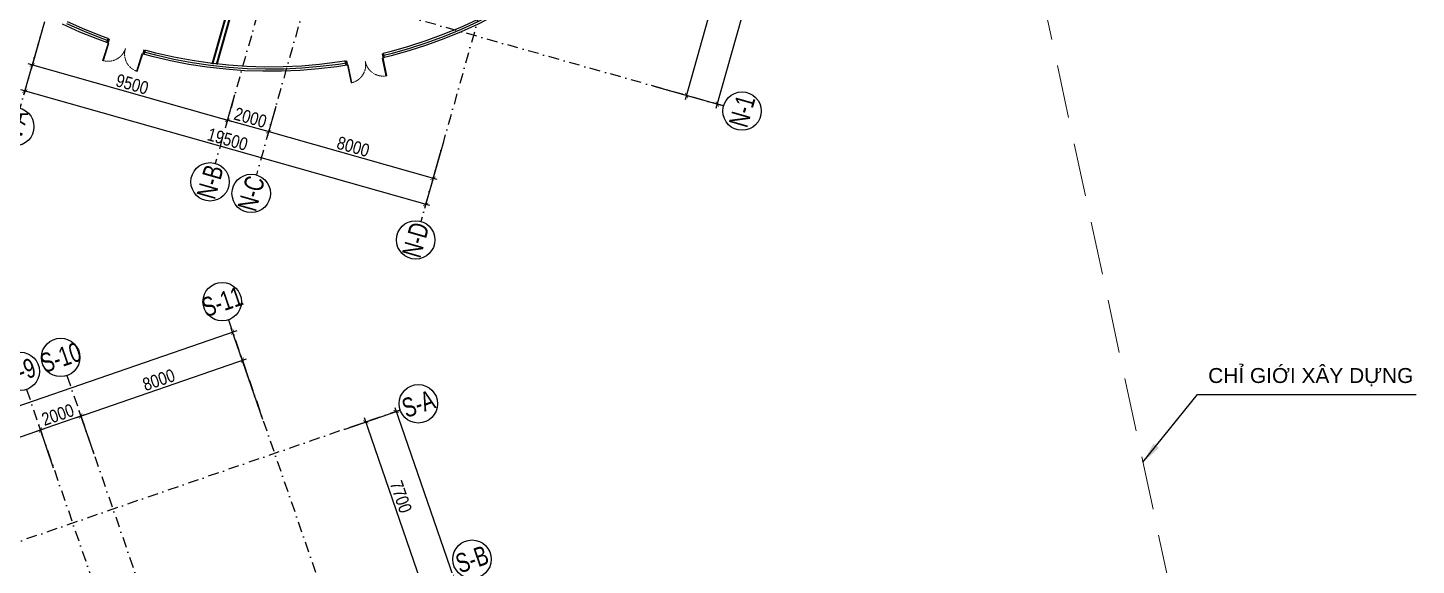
# Model space of a CAD drawing. Header units: millimetres. Extents: x -1534340 to 1713810, y -1348191 to 1114081.
# Drawn here: x 1502645 to 1567639, y -286310 to -261138 of the extents above; entities that cross this region are included whole.
import ezdxf
from ezdxf.enums import TextEntityAlignment as Align

# ---------------------------------------------------------------- set-up
doc = ezdxf.new("R2010")
doc.units = ezdxf.units.MM
doc.header["$LTSCALE"] = 100
doc.set_wipeout_variables(frame=1)
doc.header["$PDMODE"] = 32
doc.header["$PDSIZE"] = 2.5
for name, pattern in [('HIDDEN2', [0.1875, 0.125, -0.0625]), ('xref.asix of  podium$0$xref.asix of  podium$0$DASHDOT', [1, 0.5, -0.25, 0, -0.25]), ('Xref.Asix of Basement B2$0$HIDDEN', [0.375, 0.25, -0.125])]:
    doc.linetypes.add(name, pattern=pattern)
for name, color, linetype in [('A-GLAZ', 135, 'Continuous'), ('ccu12-Manh', 8, 'Continuous'), ('KT-Kich thuoc', 9, 'Continuous'), ('xref.asix of  podium$0$xref.asix of  podium$0$KT-Kich thuoc', 9, 'Continuous'), ('xref.asix of  podium$0$xref.asix of  podium$0$KT-Luoi truc South Tower', 8, 'xref.asix of  podium$0$xref.asix of  podium$0$DASHDOT'), ('xref.asix of  podium$0$xref.asix of  podium$0$ST_MBDV Cot vach 220805$0$AUDIT_I_220805193045-1', 50, 'Continuous')]:
    doc.layers.add(name, color=color, linetype=linetype)
for name, color, linetype, lineweight in [('CUA', 37, 'Continuous', 13), ('GHI CHU XONG AN BEN KIA', 9, 'Continuous', 18), ('KT-Net cat', 1, 'Continuous', 40)]:
    doc.layers.add(name, color=color, linetype=linetype, lineweight=lineweight)
doc.layers.add('Xref.Asix of Basement B2$0$KT-Chi gioi XD', color=7, linetype='Xref.Asix of Basement B2$0$HIDDEN', true_color=0x0066cc)
doc.styles.add('Arial Narrow', font='ARIALN.TTF')
doc.styles.add('font unicode ccu', font='arial.ttf')
doc.styles.get("Standard").update_dxf_attribs({"font": 'arial.ttf'})
doc.styles.add('xref.asix of  podium$0$xref.asix of  podium$0$ST_MBDV Cot vach 220805$0$HBA-Text', font='GOTHIC.TTF')
doc.dimstyles.new('CCU_1-200', dxfattribs={"dimscale": 200, "dimtxt": 3, "dimasz": 1, "dimexe": 1, "dimexo": 2, "dimgap": 0.5, "dimtad": 1, "dimdec": 0, "dimdsep": 46, "dimtxsty": 'Arial Narrow', "dimblk": 'ARCHTICK', "dimcen": -1, "dimdle": 1, "dimclrd": 256, "dimclre": 256, "dimclrt": 3, "dimadec": 0, "dimazin": 2, "dimtfac": 0.1, "dimtdec": 0, "dimtix": 1, "dimtmove": 2, "dimatfit": 1, "dimfxl": 1, "dimtvp": 0.833333, "dimtolj": 1, "dimtzin": 12, "dimarcsym": 0})
doc.dimstyles.new('ISO-25', dxfattribs={"dimtxt": 2.5, "dimasz": 2.5, "dimexe": 1.25, "dimexo": 0.625, "dimtad": 1, "dimtxsty": 'Standard', "dimcen": 2.5, "dimadec": 0, "dimazin": 0, "dimtfac": 1, "dimtmove": 0, "dimatfit": 3, "dimfxl": 1, "dimarcsym": 0})

# ---------------------------------------------------------------- blocks, each defined once
blk = doc.blocks.new('xref.asix of  podium$0$xref.asix of  podium$0$ST_MBDV Cot vach 220805$0$GRID-SYM-flat-103')
at = {"layer": 'xref.asix of  podium$0$xref.asix of  podium$0$ST_MBDV Cot vach 220805$0$AUDIT_I_220805193045-1'}
blk.add_circle((0, 0, 0), 900, dxfattribs=at)
at = {"layer": 'xref.asix of  podium$0$xref.asix of  podium$0$ST_MBDV Cot vach 220805$0$AUDIT_I_220805193045-1', "style": 'xref.asix of  podium$0$xref.asix of  podium$0$ST_MBDV Cot vach 220805$0$HBA-Text'}
blk.add_attdef('GRID', text='', height=900, rotation=19.04714, dxfattribs=at).set_placement((0, 0, 0), align=Align.MIDDLE_CENTER)
blk = doc.blocks.new('_ARCHTICK')
at = {"color": 0, "linetype": 'ByBlock', "const_width": 0.15}
blk.add_lwpolyline([(-0.5, -0.5), (0.5, 0.5)], dxfattribs=at)
blk = doc.blocks.new('*D2827')
at = {"layer": 'Defpoints', "color": 0, "transparency": 16777216}
for p in [(-52224, 62262), (-108519, 47822), (-106978, 43358, 0)]:
    blk.add_point(p, dxfattribs=at)
at = {"layer": 'xref.asix of  podium$0$xref.asix of  podium$0$KT-Kich thuoc', "lineweight": -2, "transparency": 16777216}
for p, q in [((-53577, 66792), (-108708, 47757)), ((-52355, 62640), (-53831, 66915)), ((-107108, 43736), (-108584, 48011))]:
    blk.add_line(p, q, dxfattribs=at)
at = {"layer": 'xref.asix of  podium$0$xref.asix of  podium$0$KT-Kich thuoc', "lineweight": -2, "transparency": 16777216, "xscale": 200, "yscale": 200, "zscale": 200}
for p, rotation in [((-53766, 66726), 19.04771637789541), ((-108519, 47822), 199.0477163778954)]:
    blk.add_blockref('_ARCHTICK', p, dxfattribs=dict(at, rotation=rotation))
at = {"layer": 'xref.asix of  podium$0$xref.asix of  podium$0$KT-Kich thuoc', "color": 3, "transparency": 16777216, "insert": (-78005, 59272), "char_height": 600, "attachment_point": 5, "rotation": 19.04772, "style": 'Arial Narrow'}
blk.add_mtext('\\A1;57925', dxfattribs=at)
blk = doc.blocks.new('*D2835')
at = {"layer": 'Defpoints', "color": 0, "transparency": 16777216}
for p in [(-62765, 62151), (-62018, 59985), (-70998, 56885)]:
    blk.add_point(p, dxfattribs=at)
at = {"layer": 'xref.asix of  podium$0$xref.asix of  podium$0$KT-Kich thuoc', "lineweight": -2, "transparency": 16777216}
for p, q in [((-71934, 58985), (-62576, 62216)), ((-62148, 60364), (-62831, 62340)), ((-71128, 57263), (-71810, 59240))]:
    blk.add_line(p, q, dxfattribs=at)
at = {"layer": 'xref.asix of  podium$0$xref.asix of  podium$0$KT-Kich thuoc', "lineweight": -2, "transparency": 16777216, "xscale": 200, "yscale": 200, "zscale": 200}
for p, rotation in [((-62765, 62151), 19.04713794612659), ((-71745, 59051), 199.0471379461266)]:
    blk.add_blockref('_ARCHTICK', p, dxfattribs=dict(at, rotation=rotation))
at = {"layer": 'xref.asix of  podium$0$xref.asix of  podium$0$KT-Kich thuoc', "color": 3, "transparency": 16777216, "insert": (-67388, 60985), "char_height": 600, "attachment_point": 5, "rotation": 19.04714, "style": 'Arial Narrow'}
blk.add_mtext('\\A1;9500', dxfattribs=at)
blk = doc.blocks.new('*D2836')
at = {"layer": 'Defpoints', "color": 0, "transparency": 16777216}
for p in [(-60875, 62804), (-60127, 60638), (-62018, 59985)]:
    blk.add_point(p, dxfattribs=at)
at = {"layer": 'xref.asix of  podium$0$xref.asix of  podium$0$KT-Kich thuoc', "lineweight": -2, "transparency": 16777216}
for p, q in [((-62954, 62086), (-60686, 62869)), ((-60258, 61016), (-60940, 62993)), ((-62148, 60364), (-62831, 62340))]:
    blk.add_line(p, q, dxfattribs=at)
at = {"layer": 'xref.asix of  podium$0$xref.asix of  podium$0$KT-Kich thuoc', "lineweight": -2, "transparency": 16777216, "xscale": 200, "yscale": 200, "zscale": 200}
for p, rotation in [((-60875, 62804), 19.04713794612659), ((-62765, 62151), 199.0471379461266)]:
    blk.add_blockref('_ARCHTICK', p, dxfattribs=dict(at, rotation=rotation))
at = {"layer": 'xref.asix of  podium$0$xref.asix of  podium$0$KT-Kich thuoc', "color": 3, "transparency": 16777216, "insert": (-61953, 62861), "char_height": 600, "attachment_point": 5, "rotation": 19.04714, "style": 'Arial Narrow'}
blk.add_mtext('\\A1;2000', dxfattribs=at)
blk = doc.blocks.new('*D2837')
at = {"layer": 'Defpoints', "color": 0, "transparency": 16777216}
for p in [(-53313, 65414), (-52565, 63249), (-60127, 60638)]:
    blk.add_point(p, dxfattribs=at)
at = {"layer": 'xref.asix of  podium$0$xref.asix of  podium$0$KT-Kich thuoc', "lineweight": -2, "transparency": 16777216}
for p, q in [((-61064, 62738), (-53124, 65480)), ((-52696, 63627), (-53378, 65603)), ((-60258, 61016), (-60940, 62993))]:
    blk.add_line(p, q, dxfattribs=at)
at = {"layer": 'xref.asix of  podium$0$xref.asix of  podium$0$KT-Kich thuoc', "lineweight": -2, "transparency": 16777216, "xscale": 200, "yscale": 200, "zscale": 200}
for p, rotation in [((-53313, 65414), 19.04713794612659), ((-60875, 62804), 199.0471379461266)]:
    blk.add_blockref('_ARCHTICK', p, dxfattribs=dict(at, rotation=rotation))
at = {"layer": 'xref.asix of  podium$0$xref.asix of  podium$0$KT-Kich thuoc', "color": 3, "transparency": 16777216, "insert": (-57226, 64493), "char_height": 600, "attachment_point": 5, "rotation": 19.04714, "style": 'Arial Narrow'}
blk.add_mtext('\\A1;8000', dxfattribs=at)
blk = doc.blocks.new('*D2838')
at = {"layer": 'Defpoints', "color": 0, "transparency": 16777216}
for p in [(-48876, 62062), (-36033, 33807), (-38791, 32854)]:
    blk.add_point(p, dxfattribs=at)
at = {"layer": 'xref.asix of  podium$0$xref.asix of  podium$0$KT-Kich thuoc', "lineweight": -2, "transparency": 16777216}
for p, q in [((-48497, 62193), (-45928, 63080)), ((-46182, 63204), (-35968, 33617)), ((-38413, 32985), (-35844, 33872))]:
    blk.add_line(p, q, dxfattribs=at)
at = {"layer": 'xref.asix of  podium$0$xref.asix of  podium$0$KT-Kich thuoc', "lineweight": -2, "transparency": 16777216, "xscale": 200, "yscale": 200, "zscale": 200}
for p, rotation in [((-46117, 63015), 109.0471074380958), ((-36033, 33807), 289.0471074380958)]:
    blk.add_blockref('_ARCHTICK', p, dxfattribs=dict(at, rotation=rotation))
at = {"layer": 'xref.asix of  podium$0$xref.asix of  podium$0$KT-Kich thuoc', "color": 3, "transparency": 16777216, "insert": (-40691, 48543), "char_height": 600, "attachment_point": 5, "rotation": 289.04711, "style": 'Arial Narrow'}
blk.add_mtext('\\A1;30900', dxfattribs=at)
blk = doc.blocks.new('*D2839')
at = {"layer": 'Defpoints', "color": 0, "transparency": 16777216}
for p in [(-47535, 62525), (-48876, 62062), (-46363, 54784)]:
    blk.add_point(p, dxfattribs=at)
at = {"layer": 'xref.asix of  podium$0$xref.asix of  podium$0$KT-Kich thuoc', "lineweight": -2, "transparency": 16777216}
for p, q in [((-48497, 62193), (-47346, 62591)), ((-44957, 55058), (-47600, 62714)), ((-45985, 54915), (-44833, 55312))]:
    blk.add_line(p, q, dxfattribs=at)
at = {"layer": 'xref.asix of  podium$0$xref.asix of  podium$0$KT-Kich thuoc', "lineweight": -2, "transparency": 16777216, "xscale": 200, "yscale": 200, "zscale": 200}
for p, rotation in [((-47535, 62525), 109.0471074380958), ((-45022, 55247), 289.0471074380958)]:
    blk.add_blockref('_ARCHTICK', p, dxfattribs=dict(at, rotation=rotation))
at = {"layer": 'xref.asix of  podium$0$xref.asix of  podium$0$KT-Kich thuoc', "color": 3, "transparency": 16777216, "insert": (-45894, 59019), "char_height": 600, "attachment_point": 5, "rotation": 289.04711, "style": 'Arial Narrow'}
blk.add_mtext('\\A1;7700', dxfattribs=at)
blk = doc.blocks.new('*D2938')
at = {"layer": 'Defpoints', "color": 0, "transparency": 16777216}
for p in [(1534266, -254242, 0), (1536175, -254781), (1531574, -263768, 0)]:
    blk.add_point(p, dxfattribs=at)
at = {"layer": 'xref.asix of  podium$0$xref.asix of  podium$0$KT-Kich thuoc', "lineweight": -2, "transparency": 16777216}
for p, q in [((1533429, -264500), (1536230, -254589)), ((1534651, -254350), (1536368, -254835)), ((1531959, -263877), (1533676, -264362))]:
    blk.add_line(p, q, dxfattribs=at)
at = {"layer": 'xref.asix of  podium$0$xref.asix of  podium$0$KT-Kich thuoc', "lineweight": -2, "transparency": 16777216, "xscale": 200, "yscale": 200, "zscale": 200}
for p, rotation in [((1536175, -254781), 74.22121922395897), ((1533483, -264308), 254.221219223959)]:
    blk.add_blockref('_ARCHTICK', p, dxfattribs=dict(at, rotation=rotation))
at = {"layer": 'xref.asix of  podium$0$xref.asix of  podium$0$KT-Kich thuoc', "color": 3, "transparency": 16777216, "insert": (1534438, -259434), "char_height": 600, "attachment_point": 5, "rotation": 74.22122, "style": 'Arial Narrow'}
blk.add_mtext('\\A1;9900', dxfattribs=at)
blk = doc.blocks.new('*D2939')
at = {"layer": 'Defpoints', "color": 0, "transparency": 16777216}
for p in [(1551751, -192365, 0), (1555103, -193312), (1531574, -263768, 0)]:
    blk.add_point(p, dxfattribs=at)
at = {"layer": 'xref.asix of  podium$0$xref.asix of  podium$0$KT-Kich thuoc', "lineweight": -2, "transparency": 16777216}
for p, q in [((1552136, -192473), (1555296, -193366)), ((1534872, -264908), (1555158, -193119)), ((1531959, -263877), (1535119, -264770))]:
    blk.add_line(p, q, dxfattribs=at)
at = {"layer": 'xref.asix of  podium$0$xref.asix of  podium$0$KT-Kich thuoc', "lineweight": -2, "transparency": 16777216, "xscale": 200, "yscale": 200, "zscale": 200}
for p, rotation in [((1555103, -193312), 74.22121922395897), ((1534927, -264716), 254.221219223959)]:
    blk.add_blockref('_ARCHTICK', p, dxfattribs=dict(at, rotation=rotation))
at = {"layer": 'xref.asix of  podium$0$xref.asix of  podium$0$KT-Kich thuoc', "color": 3, "transparency": 16777216, "insert": (1544624, -228903), "char_height": 600, "attachment_point": 5, "rotation": 74.22122, "style": 'Arial Narrow'}
blk.add_mtext('\\A1;74200', dxfattribs=at)
blk = doc.blocks.new('*D2943')
at = {"layer": 'Defpoints', "color": 0, "transparency": 16777216}
for p in [(1503441, -260799, 0), (1502507, -264105), (1522206, -266101, 0)]:
    blk.add_point(p, dxfattribs=at)
at = {"layer": 'xref.asix of  podium$0$xref.asix of  podium$0$KT-Kich thuoc', "lineweight": -2, "transparency": 16777216}
for p, q in [((1503332, -261184), (1502453, -264297)), ((1521465, -269462), (1502314, -264050)), ((1522098, -266486), (1521218, -269600))]:
    blk.add_line(p, q, dxfattribs=at)
at = {"layer": 'xref.asix of  podium$0$xref.asix of  podium$0$KT-Kich thuoc', "lineweight": -2, "transparency": 16777216, "xscale": 200, "yscale": 200, "zscale": 200}
for p, rotation in [((1502507, -264105), 164.2212191754001), ((1521272, -269407), 344.2212191754)]:
    blk.add_blockref('_ARCHTICK', p, dxfattribs=dict(at, rotation=rotation))
at = {"layer": 'xref.asix of  podium$0$xref.asix of  podium$0$KT-Kich thuoc', "color": 3, "transparency": 16777216, "insert": (1512000, -266365), "char_height": 600, "attachment_point": 5, "rotation": 344.22122, "style": 'Arial Narrow'}
blk.add_mtext('\\A1;19500', dxfattribs=at)
blk = doc.blocks.new('*D2944')
at = {"layer": 'Defpoints', "color": 0, "transparency": 16777216}
for p in [(1514363, -264437, 0), (1513919, -266011), (1522062, -266612, 0)]:
    blk.add_point(p, dxfattribs=at)
at = {"layer": 'xref.asix of  podium$0$xref.asix of  podium$0$KT-Kich thuoc', "lineweight": -2, "transparency": 16777216}
for p, q in [((1514255, -264822), (1513864, -266203)), ((1521810, -268241), (1513726, -265956)), ((1521953, -266997), (1521563, -268379))]:
    blk.add_line(p, q, dxfattribs=at)
at = {"layer": 'xref.asix of  podium$0$xref.asix of  podium$0$KT-Kich thuoc', "lineweight": -2, "transparency": 16777216, "xscale": 200, "yscale": 200, "zscale": 200}
for p, rotation in [((1513919, -266011), 164.2212191754001), ((1521617, -268186), 344.2212191754)]:
    blk.add_blockref('_ARCHTICK', p, dxfattribs=dict(at, rotation=rotation))
at = {"layer": 'xref.asix of  podium$0$xref.asix of  podium$0$KT-Kich thuoc', "color": 3, "transparency": 16777216, "insert": (1517878, -266707), "char_height": 600, "attachment_point": 5, "rotation": 344.22122, "style": 'Arial Narrow'}
blk.add_mtext('\\A1;8000', dxfattribs=at)
blk = doc.blocks.new('*D2945')
at = {"layer": 'Defpoints', "color": 0, "transparency": 16777216}
for p in [(1503297, -261310, 0), (1502852, -262884), (1512439, -263893, 0)]:
    blk.add_point(p, dxfattribs=at)
at = {"layer": 'xref.asix of  podium$0$xref.asix of  podium$0$KT-Kich thuoc', "lineweight": -2, "transparency": 16777216}
for p, q in [((1503188, -261695), (1502798, -263076)), ((1512187, -265521), (1502660, -262829)), ((1512330, -264278), (1511940, -265659))]:
    blk.add_line(p, q, dxfattribs=at)
at = {"layer": 'xref.asix of  podium$0$xref.asix of  podium$0$KT-Kich thuoc', "lineweight": -2, "transparency": 16777216, "xscale": 200, "yscale": 200, "zscale": 200}
for p, rotation in [((1502852, -262884), 164.2212191754001), ((1511994, -265467), 344.2212191754)]:
    blk.add_blockref('_ARCHTICK', p, dxfattribs=dict(at, rotation=rotation))
at = {"layer": 'xref.asix of  podium$0$xref.asix of  podium$0$KT-Kich thuoc', "color": 3, "transparency": 16777216, "insert": (1507534, -263784), "char_height": 600, "attachment_point": 5, "rotation": 344.22122, "style": 'Arial Narrow'}
blk.add_mtext('\\A1;9500', dxfattribs=at)
blk = doc.blocks.new('*D2949')
at = {"layer": 'Defpoints', "color": 0, "transparency": 16777216}
for p in [(1512439, -263893, 0), (1514363, -264437, 0), (1511994, -265467)]:
    blk.add_point(p, dxfattribs=at)
at = {"layer": 'xref.asix of  podium$0$xref.asix of  podium$0$KT-Kich thuoc', "lineweight": -2, "transparency": 16777216}
for p, q in [((1512330, -264278), (1511940, -265659)), ((1514255, -264822), (1513864, -266203)), ((1514111, -266065), (1511802, -265413))]:
    blk.add_line(p, q, dxfattribs=at)
at = {"layer": 'xref.asix of  podium$0$xref.asix of  podium$0$KT-Kich thuoc', "lineweight": -2, "transparency": 16777216, "xscale": 200, "yscale": 200, "zscale": 200}
for p, rotation in [((1511994, -265467), 164.2212206129106), ((1513919, -266011), 344.2212206129106)]:
    blk.add_blockref('_ARCHTICK', p, dxfattribs=dict(at, rotation=rotation))
at = {"layer": 'xref.asix of  podium$0$xref.asix of  podium$0$KT-Kich thuoc', "color": 3, "transparency": 16777216, "insert": (1513067, -265348), "char_height": 600, "attachment_point": 5, "rotation": 344.22122, "style": 'Arial Narrow'}
blk.add_mtext('\\A1;2000', dxfattribs=at)
blk = doc.blocks.new('*U229')
for p, q in [((-750, -90), (-750, -50)), ((-100, -70), (-750, -70)), ((-100, -90), (-100, -50)), ((-750, -1710), (-750, -1750)), ((-100, -1730), (-750, -1730)), ((-100, -1710), (-100, -1750))]:
    blk.add_line(p, q)
for points in [[(200, 0), (200, -60), (40, -60), (40, -50), (0, -50), (0, 0)], [(0, -50), (0, -90), (-850, -90), (-850, -50)], [(0, -1750), (0, -1710), (-850, -1710), (-850, -1750)], [(200, -1800), (200, -1740), (40, -1740), (40, -1750), (0, -1750), (0, -1800)]]:
    blk.add_lwpolyline(points, close=True)
at = {"linetype": 'HIDDEN2'}
for centre, start, end in [((0, -50), 180.00004, 270), ((0, -1750), 90, 179.99996)]:
    blk.add_arc(centre, 850, start, end, dxfattribs=at)
blk = doc.blocks.new('KHHFG')
blk.add_wipeout([(-80, 1884), (238, 1884), (264, 84), (-70, 84)]).dxf.layer = 'KT-Kich thuoc'
at = {"layer": 'KT-Net cat'}
for p, q in [((200, 1884), (0, 1884)), ((200, 84), (0, 84))]:
    blk.add_line(p, q, dxfattribs=at)
at = {"layer": 'CUA', "xscale": -1, "rotation": 359.999999524041}
blk.add_blockref('*U229', (200, 1884), dxfattribs=at)
blk = doc.blocks.new('xref.asix of  podium$0$xref.asix of  podium$0$Asix South Tower')
at = {"layer": 'xref.asix of  podium$0$xref.asix of  podium$0$KT-Luoi truc South Tower', "ltscale": 10}
for p, q in [((-53965.4, 67304.5), (-40792.5, 29149.9)), ((-61527.4, 64693.7), (-45306.5, 17710.6)), ((-63417.9, 64041.1), (-47197, 17057.9)), ((-45928.1, 63080), (-113358.3, 39799.9))]:
    blk.add_line(p, q, dxfattribs=at)
at = {"layer": 'xref.asix of  podium$0$xref.asix of  podium$0$KT-Kich thuoc'}
ref = blk.add_blockref('xref.asix of  podium$0$xref.asix of  podium$0$ST_MBDV Cot vach 220805$0$GRID-SYM-flat-103', (-54258.3, 68155.5), dxfattribs=at)
ref.add_attrib('GRID', 'S-11', dxfattribs={"layer": 'xref.asix of  podium$0$xref.asix of  podium$0$ST_MBDV Cot vach 220805$0$AUDIT_I_220805193045-1', "height": 900, "rotation": 19, "style": 'xref.asix of  podium$0$xref.asix of  podium$0$ST_MBDV Cot vach 220805$0$HBA-Text', "width": 0.75}).set_placement((-54258.3, 68155.5, 0), align=Align.MIDDLE_CENTER)
ref = blk.add_blockref('xref.asix of  podium$0$xref.asix of  podium$0$ST_MBDV Cot vach 220805$0$GRID-SYM-flat-103', (-61821.1, 65544.5), dxfattribs=at)
ref.add_attrib('GRID', 'S-10', dxfattribs={"layer": 'xref.asix of  podium$0$xref.asix of  podium$0$ST_MBDV Cot vach 220805$0$AUDIT_I_220805193045-1', "height": 900, "rotation": 19, "style": 'xref.asix of  podium$0$xref.asix of  podium$0$ST_MBDV Cot vach 220805$0$HBA-Text', "width": 0.75}).set_placement((-61821.1, 65544.5, 0), align=Align.MIDDLE_CENTER)
ref = blk.add_blockref('xref.asix of  podium$0$xref.asix of  podium$0$ST_MBDV Cot vach 220805$0$GRID-SYM-flat-103', (-63711.6, 64891.8), dxfattribs=at)
ref.add_attrib('GRID', 'S-9', dxfattribs={"layer": 'xref.asix of  podium$0$xref.asix of  podium$0$ST_MBDV Cot vach 220805$0$AUDIT_I_220805193045-1', "height": 900, "rotation": 19, "style": 'xref.asix of  podium$0$xref.asix of  podium$0$ST_MBDV Cot vach 220805$0$HBA-Text', "width": 0.75}).set_placement((-63711.6, 64891.8, 0), align=Align.MIDDLE_CENTER)
ref = blk.add_blockref('xref.asix of  podium$0$xref.asix of  podium$0$ST_MBDV Cot vach 220805$0$GRID-SYM-flat-103', (-45077.3, 63373.8, 0), dxfattribs=at)
ref.add_attrib('GRID', 'S-A', dxfattribs={"layer": 'xref.asix of  podium$0$xref.asix of  podium$0$ST_MBDV Cot vach 220805$0$AUDIT_I_220805193045-1', "height": 900, "rotation": 19.047138, "style": 'xref.asix of  podium$0$xref.asix of  podium$0$ST_MBDV Cot vach 220805$0$HBA-Text', "width": 0.75}).set_placement((-45077.3, 63373.8, 0), align=Align.MIDDLE_CENTER)
ref = blk.add_blockref('xref.asix of  podium$0$xref.asix of  podium$0$ST_MBDV Cot vach 220805$0$GRID-SYM-flat-103', (-42564.5, 56095.3, 0), dxfattribs=at)
ref.add_attrib('GRID', 'S-B', dxfattribs={"layer": 'xref.asix of  podium$0$xref.asix of  podium$0$ST_MBDV Cot vach 220805$0$AUDIT_I_220805193045-1', "height": 900, "rotation": 19, "style": 'xref.asix of  podium$0$xref.asix of  podium$0$ST_MBDV Cot vach 220805$0$HBA-Text', "width": 0.75}).set_placement((-42564.5, 56095.3, 0), align=Align.MIDDLE_CENTER)
dim = blk.add_linear_dim(base=(-108519, 47822.2), p1=(-52224.4, 62261.9), p2=(-106977.6, 43357.8, 0), angle=199.047716, dimstyle='CCU_1-200', dxfattribs=at)
dim.commit()
dim.dimension.update_dxf_attribs({"geometry": '*D2827', "text_midpoint": (-78005, 59272.4), "dimtype": 129})
for base, p1, p2, angle, picture, middle in [((-53312.8, 65414.4), (-60127.2, 60638.2), (-52565.2, 63249), 19.047138, '*D2837', (-57226.4, 64493.1)), ((-60874.8, 62803.6), (-62017.7, 59985.5), (-60127.2, 60638.2), 19.047138, '*D2836', (-61952.7, 62861.4)), ((-36033, 33806.5), (-48875.5, 62062.4), (-38791.5, 32854.2), 109.047107, '*D2838', (-40691, 48543.3)), ((-47535, 62525.3), (-46362.7, 54784), (-48875.5, 62062.4), 109.047107, '*D2839', (-45894.5, 59018.7)), ((-62765.3, 62150.9), (-70997.6, 56885.2), (-62017.7, 59985.5), 19.047138, '*D2835', (-67387.9, 60984.9))]:
    dim = blk.add_linear_dim(base=base, p1=p1, p2=p2, angle=angle, dimstyle='CCU_1-200', dxfattribs=at)
    dim.commit()
    dim.dimension.update_dxf_attribs({"geometry": picture, "text_midpoint": middle})
blk = doc.blocks.new('312')
at = {"layer": 'A-GLAZ', "elevation": 0}
for points in [[(1533021.9, -246215.5), (1530159.1, -256311.9), (1530159.1, -256311.9, -0.3235879), (1504266.6, -260962.7)], [(1532925.6, -246188.6), (1530069.7, -256260.5, -0.3209892), (1504477.4, -260952.2)], [(1532829.4, -246161.4), (1529980.4, -256209, -0.3208837), (1504505, -260854.7)]]:
    blk.add_lwpolyline(points, format="xyb", dxfattribs=at)
at = {"layer": 'KT-Net cat'}
for p, q in [((1512743, -257668, 0), (1511275.6, -262843, 0)), ((1512935.4, -257722.4, 0), (1511479.2, -262858.1, 0))]:
    blk.add_line(p, q, dxfattribs=at)
at = {"layer": 'xref.asix of  podium$0$xref.asix of  podium$0$KT-Luoi truc South Tower', "ltscale": 10}
for p, q in [((1527628.1, -175202.9), (1502281, -264904.5)), ((1536770.1, -177786.2), (1511423, -267487.8)), ((1538694.8, -178330), (1513347.6, -268031.6)), ((1546393.3, -180505.4), (1521046.2, -270207)), ((1535215.3, -264797.4), (1501798.8, -255354.8))]:
    blk.add_line(p, q, dxfattribs=at)
at = {"layer": 'Xref.Asix of Basement B2$0$KT-Chi gioi XD', "lineweight": 13, "ltscale": 100, "elevation": 0, "flags": 128}
blk.add_lwpolyline([(1536926.6, -198350.2), (1532230.5, -180477.4), (1529880.4, -179665.5), (1520946.6, -186436.8), (1497442.7, -204368.8), (1473775.2, -221476.8, 0.684877), (1504207.8, -335272.8), (1524578.3, -337428.6), (1563007.4, -336214.1), (1565857.8, -332567.4)], format="xyb", close=True, dxfattribs=at)
at = {"layer": 'xref.asix of  podium$0$xref.asix of  podium$0$KT-Kich thuoc'}
ref = blk.add_blockref('xref.asix of  podium$0$xref.asix of  podium$0$ST_MBDV Cot vach 220805$0$GRID-SYM-flat-103', (1536081.5, -265041.9, 0), dxfattribs=at)
ref.add_attrib('GRID', 'N-1', dxfattribs={"layer": 'xref.asix of  podium$0$xref.asix of  podium$0$ST_MBDV Cot vach 220805$0$AUDIT_I_220805193045-1', "height": 900, "rotation": 74, "style": 'xref.asix of  podium$0$xref.asix of  podium$0$ST_MBDV Cot vach 220805$0$HBA-Text', "width": 0.75}).set_placement((1536081.5, -265041.9, 0), align=Align.MIDDLE_CENTER)
ref = blk.add_blockref('xref.asix of  podium$0$xref.asix of  podium$0$ST_MBDV Cot vach 220805$0$GRID-SYM-flat-103', (1502036.2, -265770.6, 0), dxfattribs=at)
ref.add_attrib('GRID', 'N-A', dxfattribs={"layer": 'xref.asix of  podium$0$xref.asix of  podium$0$ST_MBDV Cot vach 220805$0$AUDIT_I_220805193045-1', "height": 900, "rotation": 74, "style": 'xref.asix of  podium$0$xref.asix of  podium$0$ST_MBDV Cot vach 220805$0$HBA-Text', "width": 0.75}).set_placement((1502036.2, -265770.6, 0), align=Align.MIDDLE_CENTER)
ref = blk.add_blockref('xref.asix of  podium$0$xref.asix of  podium$0$ST_MBDV Cot vach 220805$0$GRID-SYM-flat-103', (1511178.3, -268353.9, 0), dxfattribs=at)
ref.add_attrib('GRID', 'N-B', dxfattribs={"layer": 'xref.asix of  podium$0$xref.asix of  podium$0$ST_MBDV Cot vach 220805$0$AUDIT_I_220805193045-1', "height": 900, "rotation": 74, "style": 'xref.asix of  podium$0$xref.asix of  podium$0$ST_MBDV Cot vach 220805$0$HBA-Text', "width": 0.75}).set_placement((1511178.3, -268353.9, 0), align=Align.MIDDLE_CENTER)
ref = blk.add_blockref('xref.asix of  podium$0$xref.asix of  podium$0$ST_MBDV Cot vach 220805$0$GRID-SYM-flat-103', (1513102.9, -268897.7, 0), dxfattribs=at)
ref.add_attrib('GRID', 'N-C', dxfattribs={"layer": 'xref.asix of  podium$0$xref.asix of  podium$0$ST_MBDV Cot vach 220805$0$AUDIT_I_220805193045-1', "height": 900, "rotation": 74, "style": 'xref.asix of  podium$0$xref.asix of  podium$0$ST_MBDV Cot vach 220805$0$HBA-Text', "width": 0.75}).set_placement((1513102.9, -268897.7, 0), align=Align.MIDDLE_CENTER)
ref = blk.add_blockref('xref.asix of  podium$0$xref.asix of  podium$0$ST_MBDV Cot vach 220805$0$GRID-SYM-flat-103', (1520801.5, -271073.1, 0), dxfattribs=at)
ref.add_attrib('GRID', 'N-D', dxfattribs={"layer": 'xref.asix of  podium$0$xref.asix of  podium$0$ST_MBDV Cot vach 220805$0$AUDIT_I_220805193045-1', "height": 900, "rotation": 74, "style": 'xref.asix of  podium$0$xref.asix of  podium$0$ST_MBDV Cot vach 220805$0$HBA-Text', "width": 0.75}).set_placement((1520801.5, -271073.1, 0), align=Align.MIDDLE_CENTER)
blk.add_blockref('xref.asix of  podium$0$xref.asix of  podium$0$Asix South Tower', (1566004.7, -342122.3), dxfattribs=at)
at = {"layer": 'GHI CHU XONG AN BEN KIA', "style": 'font unicode ccu'}
blk.add_text('CHỈ GIỚI XÂY DỰNG', height=700, dxfattribs=at).set_placement((1557900.2, -277774.3, -0.1))
at = {"layer": 'xref.asix of  podium$0$xref.asix of  podium$0$KT-Kich thuoc'}
for base, p1, p2, angle, picture, middle in [((1555103.4, -193311.8), (1531574.4, -263768.4, 0), (1551751.1, -192364.5, 0), 74.221219, '*D2939', (1544624, -228903.2)), ((1536175.2, -254781), (1531574.4, -263768.4, 0), (1534266.4, -254241.6, 0), 74.221219, '*D2938', (1534438.2, -259433.9)), ((1502506.9, -264104.8), (1522206.3, -266101.3, 0), (1503441.1, -260798.8, 0), 164.221219, '*D2943', (1512000, -266365)), ((1502852, -262883.6), (1512438.7, -263893.1, 0), (1503296.7, -261309.8, 0), 164.221219, '*D2945', (1507533.5, -263784.2)), ((1513918.7, -266010.8), (1522061.9, -266612.4, 0), (1514363.4, -264437, 0), 164.221219, '*D2944', (1517878.4, -266707.4))]:
    dim = blk.add_linear_dim(base=base, p1=p1, p2=p2, angle=angle, dimstyle='CCU_1-200', dxfattribs=at)
    dim.commit()
    dim.dimension.update_dxf_attribs({"geometry": picture, "text_midpoint": middle})
dim = blk.add_aligned_dim(p1=(1514363.4, -264437, 0), p2=(1512438.7, -263893.1, 0), distance=1635.4, dimstyle='CCU_1-200', dxfattribs=at)
dim.commit()
dim.dimension.update_dxf_attribs({"geometry": '*D2949', "text_midpoint": (1513066.9, -265347.8)})
at = {"layer": 'GHI CHU XONG AN BEN KIA'}
blk.add_leader([(1554847.5, -281488.7, -0.1), (1557403, -278318.5, -0.1), (1567639.3, -278318.5, -0.1)], dimstyle='ISO-25', override={"dimasz": 1000, "dimtad": 0, "dimzin": 0, "dimfxl": 4, "dimtfill": 1, "dimarcsym": 2}, dxfattribs=at)
at = {"layer": 'KT-Kich thuoc'}
for p, rotation in [((1506340.7, -261625.7), 252.3516297960046), ((1517440.6, -262717.4), 281.3436432797735)]:
    blk.add_blockref('KHHFG', p, dxfattribs=dict(at, rotation=rotation))

msp = doc.modelspace()

# ---------------------------------------------------------------- block references
at = {"layer": 'ccu12-Manh'}
msp.add_blockref('312', (0, 0), dxfattribs=at)

doc.saveas('drawing.dxf')
